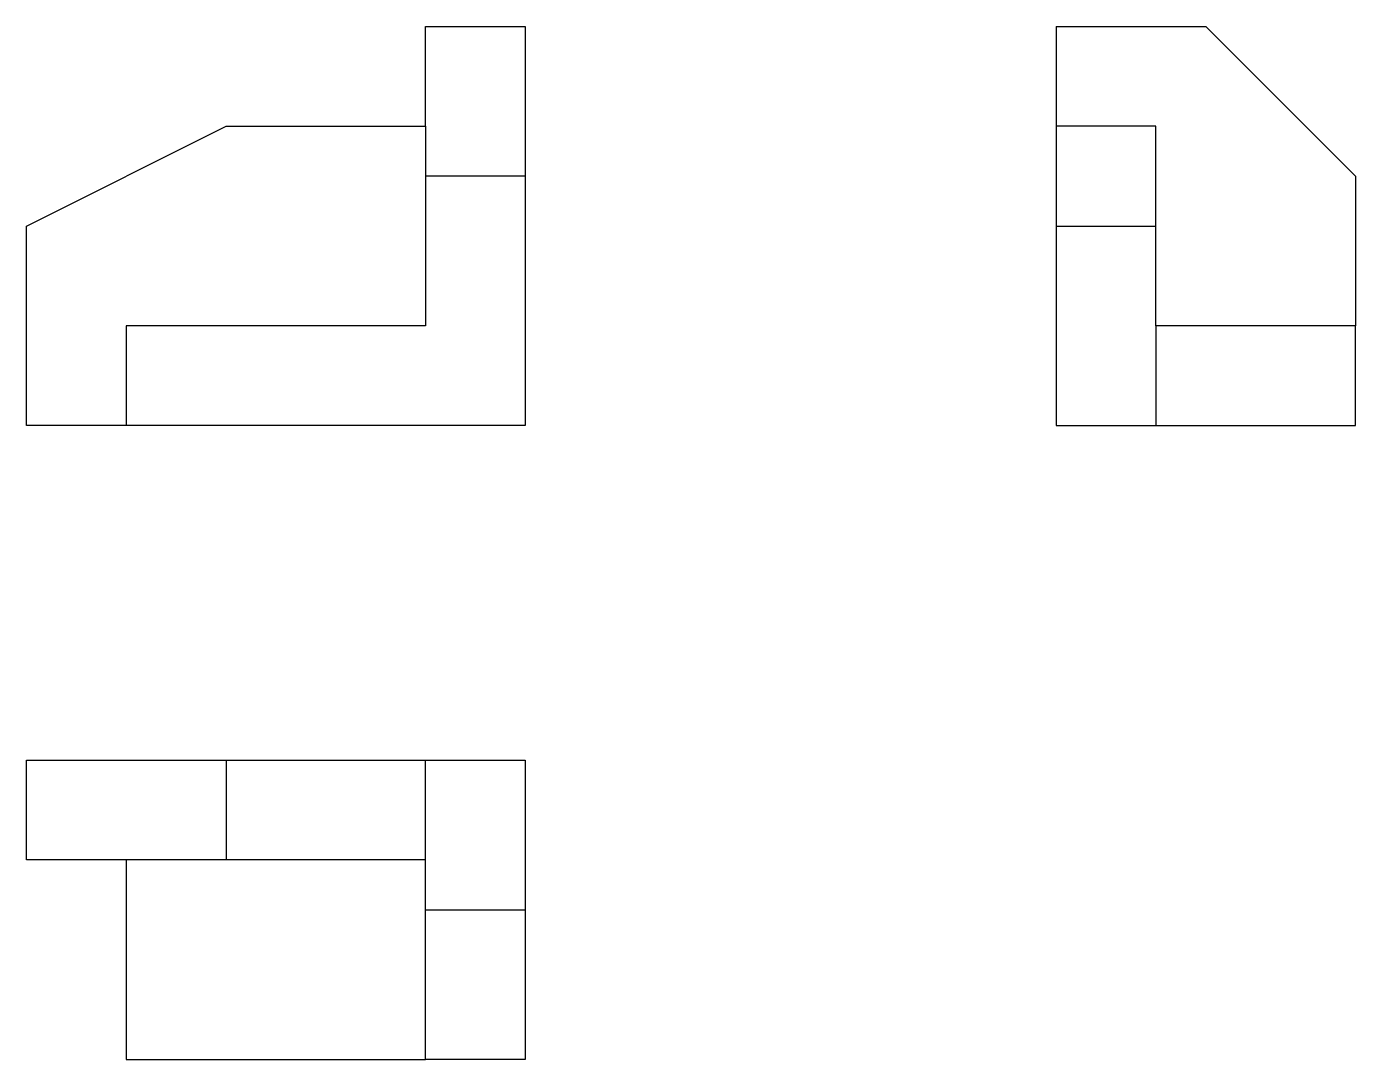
# Model space of a CAD drawing. Header units: millimetres. Extents: x 110 to 377, y 33 to 240.
import ezdxf

# ---------------------------------------------------------------- set-up
doc = ezdxf.new("R2010")
doc.units = ezdxf.units.MM
doc.header["$LTSCALE"] = 0.6
doc.layers.add('粗实线', color=7, linetype='Continuous')

msp = doc.modelspace()

# ---------------------------------------------------------------- linework, layer by layer
at = {"layer": '粗实线'}
for p, q in [((190, 220), (190, 240)), ((190, 240), (210, 240)), ((210, 240), (210, 160)), ((316.5, 240), (316.5, 160)), ((316.5, 240), (346.5, 240)), ((346.5, 240), (376.5, 210)), ((110, 200), (150, 220)), ((150, 220), (190, 220)), ((190, 220), (190, 180)), ((336.5, 220), (316.5, 220)), ((336.5, 180), (336.5, 220)), ((210, 210), (190, 210)), ((376.5, 210), (376.5, 180)), ((110, 170), (110, 200)), ((316.5, 200), (336.5, 200)), ((190, 180), (130, 180)), ((130, 180), (130, 160)), ((376.5, 180), (336.5, 180)), ((336.5, 180), (336.5, 160)), ((376.5, 160), (376.5, 180)), ((110, 160), (110, 170)), ((210, 160), (110, 160)), ((316.5, 160), (376.5, 160)), ((110, 92.91), (210, 92.91)), ((110, 72.91), (110, 92.91)), ((150, 92.91), (150, 72.91)), ((190, 32.91), (190, 92.91)), ((210, 92.91), (210, 32.91)), ((190, 72.91), (110, 72.91)), ((130, 72.91), (130, 32.91)), ((190, 62.91), (210, 62.91)), ((130, 32.91), (190, 32.91)), ((210, 32.91), (190, 32.91))]:
    msp.add_line(p, q, dxfattribs=at)

doc.saveas('drawing.dxf')
